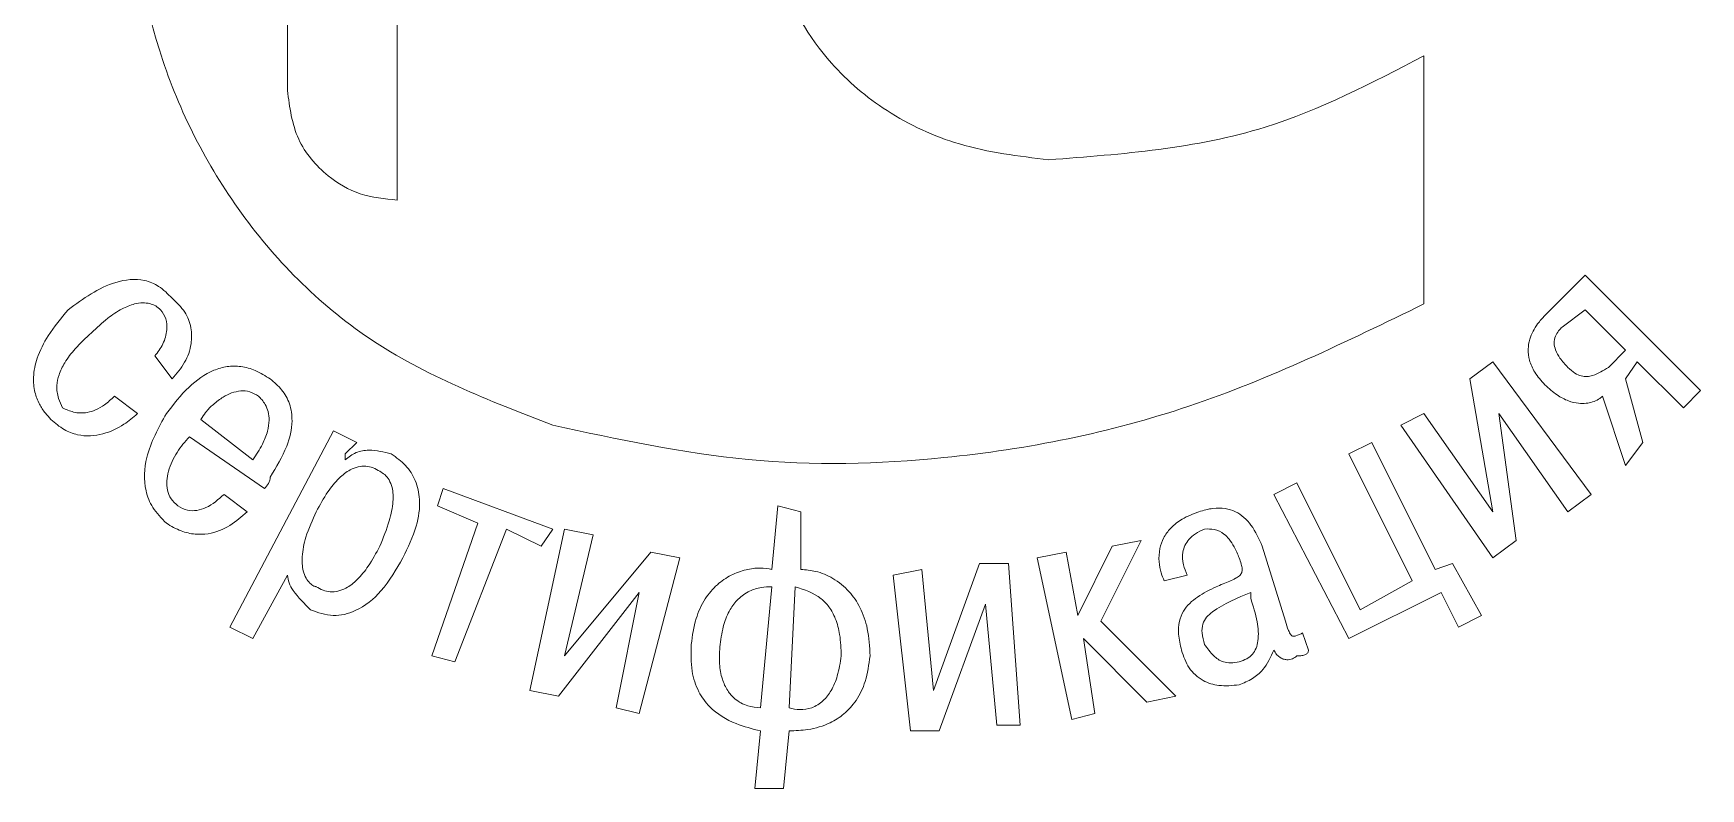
# Model space of a CAD drawing. Extents: x -644 to 1893, y -746 to 99.
# Drawn here: x 1394.69 to 1402.03, y -272.47 to -269.15 of the extents above; entities that cross this region are included whole.
import ezdxf

# ---------------------------------------------------------------- set-up
doc = ezdxf.new("R2010")
doc.units = 0

msp = doc.modelspace()

# ---------------------------------------------------------------- linework, layer by layer
at = {"color": 0, "lineweight": 15}
for p, q in [((1395.8057, -267.9997), (1395.8057, -269.3967)), ((1396.2883, -269.8793), (1396.2883, -267.9997)), ((1400.8095, -269.2443), (1400.8095, -270.3365)), ((1401.3429, -270.3873), (1401.5207, -270.2095)), ((1401.5207, -270.2095), (1402.0287, -270.7175)), ((1401.5207, -270.3619), (1401.4191, -270.4381)), ((1401.6985, -270.5397), (1401.5207, -270.3619)), ((1401.6223, -270.6159), (1401.6985, -270.5397)), ((1395.2977, -270.6667), (1395.2215, -270.5651)), ((1401.0127, -270.6667), (1401.1143, -270.5905)), ((1401.1143, -270.5905), (1401.5461, -271.1747)), ((1401.7493, -270.5905), (1401.6985, -270.6667)), ((1401.9525, -270.7937), (1401.7493, -270.5905)), ((1401.1143, -271.2509), (1401.0127, -270.6667)), ((1401.6985, -270.6667), (1401.7747, -270.9461)), ((1395.0437, -270.7429), (1395.1453, -270.8191)), ((1401.6985, -271.0477), (1401.5969, -270.7429)), ((1402.0287, -270.7175), (1401.9525, -270.7937)), ((1395.4247, -270.8445), (1395.6533, -271.0223)), ((1400.7079, -270.8699), (1400.8095, -270.8191)), ((1400.8095, -270.8191), (1401.1143, -271.2509)), ((1401.4445, -271.2509), (1401.1397, -270.8191)), ((1401.1397, -270.8191), (1401.2159, -271.3779)), ((1395.7041, -271.1493), (1395.3739, -270.9207)), ((1395.5517, -271.7589), (1396.0089, -270.8953)), ((1396.0089, -270.8953), (1396.1105, -270.9461)), ((1401.1143, -271.4541), (1400.7079, -270.8699)), ((1396.1105, -270.9461), (1396.0597, -270.9969)), ((1400.4793, -270.9969), (1400.5809, -270.9461)), ((1400.5809, -270.9461), (1400.8603, -271.5049)), ((1401.7747, -270.9461), (1401.6985, -271.0477)), ((1396.0597, -270.9969), (1396.0597, -271.0223)), ((1400.7587, -271.5557), (1400.4793, -270.9969)), ((1400.1491, -271.1747), (1400.2507, -271.1239)), ((1400.2507, -271.1239), (1400.5301, -271.6827)), ((1395.5263, -271.1747), (1395.6279, -271.2509)), ((1396.4661, -271.2255), (1396.4915, -271.1493)), ((1396.4915, -271.1493), (1396.9741, -271.3271)), ((1400.4793, -271.8097), (1400.1491, -271.1747)), ((1401.5461, -271.1747), (1401.4445, -271.2509)), ((1396.6439, -271.3017), (1396.4661, -271.2255)), ((1397.9393, -271.5049), (1397.9647, -271.2255)), ((1397.9647, -271.2255), (1398.0663, -271.2509)), ((1398.0663, -271.2509), (1398.0663, -271.5049)), ((1396.4407, -271.8859), (1396.6439, -271.3017)), ((1396.7709, -271.3271), (1396.5423, -271.9113)), ((1396.9233, -271.4033), (1396.7709, -271.3271)), ((1396.8725, -272.0383), (1397.0249, -271.3271)), ((1396.9741, -271.3271), (1396.9233, -271.4033)), ((1397.0249, -271.3271), (1397.1519, -271.3525)), ((1397.1519, -271.3525), (1397.0249, -271.8859)), ((1397.0249, -271.8859), (1397.4059, -271.4287)), ((1397.4059, -271.4287), (1397.5329, -271.4541)), ((1399.1077, -271.4541), (1399.2347, -271.4287)), ((1399.2347, -271.4287), (1399.2855, -271.7081)), ((1399.2855, -271.7081), (1399.4379, -271.4033)), ((1399.5649, -271.3779), (1399.3871, -271.7335)), ((1399.4379, -271.4033), (1399.5649, -271.3779)), ((1400.1999, -271.7335), (1400.0983, -271.4033)), ((1401.2159, -271.3779), (1401.1143, -271.4541)), ((1397.5329, -271.4541), (1397.3551, -272.1399)), ((1398.4727, -271.5303), (1398.5997, -271.5049)), ((1398.5997, -271.5049), (1398.6505, -272.0383)), ((1398.6505, -272.0383), (1398.8537, -271.4795)), ((1398.8537, -271.4795), (1398.9807, -271.4795)), ((1398.9807, -271.4795), (1399.0315, -272.1907)), ((1399.2601, -272.1653), (1399.1077, -271.4541)), ((1400.8603, -271.5049), (1400.9365, -271.4795)), ((1400.9365, -271.4795), (1401.0635, -271.7081)), ((1395.8057, -271.5303), (1395.6533, -271.8097)), ((1397.8885, -272.1145), (1397.9393, -271.5811)), ((1398.0409, -271.5811), (1398.0155, -272.1145)), ((1398.5489, -272.2161), (1398.4727, -271.5303)), ((1399.6665, -271.5557), (1399.7681, -271.5303)), ((1400.5301, -271.6827), (1400.7587, -271.5557)), ((1397.3551, -271.6065), (1396.9995, -272.0637)), ((1397.2535, -272.1145), (1397.3551, -271.6065)), ((1400.0475, -271.6065), (1400.0475, -271.6319)), ((1400.8857, -271.6065), (1400.4793, -271.8097)), ((1400.9619, -271.7589), (1400.8857, -271.6065)), ((1398.8791, -271.6573), (1398.6759, -272.2161)), ((1398.9299, -272.1907), (1398.8791, -271.6573)), ((1401.0635, -271.7081), (1400.9619, -271.7589)), ((1395.6533, -271.8097), (1395.5517, -271.7589)), ((1399.3871, -271.7335), (1399.7173, -272.0637)), ((1400.3015, -271.8605), (1400.2761, -271.7843)), ((1399.5903, -272.0891), (1399.3109, -271.8097)), ((1399.3109, -271.8097), (1399.3617, -272.1399)), ((1396.5423, -271.9113), (1396.4407, -271.8859)), ((1396.9995, -272.0637), (1396.8725, -272.0383)), ((1399.7173, -272.0637), (1399.5903, -272.0891)), ((1397.3551, -272.1399), (1397.2535, -272.1145)), ((1399.3617, -272.1399), (1399.2601, -272.1653)), ((1397.8631, -272.4701), (1397.8885, -272.2161)), ((1398.0155, -272.2161), (1397.9901, -272.4701)), ((1398.6759, -272.2161), (1398.5489, -272.2161)), ((1399.0315, -272.1907), (1398.9299, -272.1907)), ((1397.9901, -272.4701), (1397.8631, -272.4701))]:
    msp.add_line(p, q, dxfattribs=at)
for points, knots in [([(1396.9741, -270.8699), (1396.6932, -270.7616), (1396.1569, -270.555), (1395.5588, -269.9483), (1395.2039, -269.2333), (1395.0877, -268.4569), (1395.2039, -267.6804), (1395.5588, -266.9654), (1396.1569, -266.3587), (1396.6932, -266.1521), (1396.9741, -266.0439)], [0, 0, 0, 0, 0.137341, 0.262132, 0.381792, 0.5, 0.618208, 0.737868, 0.862659, 1, 1, 1, 1]), ([(1399.1585, -267.2123), (1398.9739, -267.2356), (1398.6282, -267.2792), (1398.2117, -267.5824), (1397.9636, -267.9837), (1397.8751, -268.4371), (1397.9442, -268.8936), (1398.1551, -269.258), (1398.4458, -269.5032), (1398.7756, -269.656), (1399.0254, -269.6857), (1399.1585, -269.7015)], [0, 0, 0, 0, 0.140488, 0.26311, 0.379539, 0.494687, 0.609639, 0.726215, 0.808291, 0.897887, 1, 1, 1, 1]), ([(1399.1585, -269.7015), (1399.4831, -269.6771), (1400.0654, -269.6333), (1400.5812, -269.3636), (1400.8095, -269.2443)], [0, 0, 0, 0, 0.5574333, 1, 1, 1, 1]), ([(1395.8057, -269.3967), (1395.8153, -269.4707), (1395.8339, -269.6146), (1395.9669, -269.771), (1396.1239, -269.8626), (1396.2333, -269.8737), (1396.2883, -269.8793)], [0, 0, 0, 0, 0.291575, 0.566822, 0.781953, 1, 1, 1, 1]), ([(1394.8405, -270.3619), (1394.9064, -270.313), (1395.0066, -270.2387), (1395.1583, -270.2216), (1395.2446, -270.2572), (1395.2791, -270.2922), (1395.2977, -270.3111)], [0, 0, 0, 0, 0.470046, 0.715869, 0.846791, 1, 1, 1, 1]), ([(1395.2469, -270.3619), (1395.2401, -270.3559), (1395.226, -270.3438), (1395.1986, -270.3334), (1395.1667, -270.3301), (1395.1247, -270.3366), (1395.0716, -270.3588), (1395.0072, -270.4019), (1394.9655, -270.4414), (1394.9421, -270.4635)], [0, 0, 0, 0, 0.076427, 0.156232, 0.244278, 0.346241, 0.513438, 0.727751, 1, 1, 1, 1]), ([(1395.2977, -270.3111), (1395.3181, -270.3303), (1395.3564, -270.3664), (1395.3845, -270.4394), (1395.3847, -270.5174), (1395.3567, -270.598), (1395.3178, -270.6433), (1395.2977, -270.6667)], [0, 0, 0, 0, 0.204776, 0.385576, 0.560504, 0.77354, 1, 1, 1, 1]), ([(1394.7643, -270.8445), (1394.7559, -270.8355), (1394.7366, -270.8151), (1394.7108, -270.7756), (1394.6903, -270.7223), (1394.6841, -270.6525), (1394.7026, -270.5663), (1394.7542, -270.464), (1394.8092, -270.3989), (1394.8405, -270.3619)], [0, 0, 0, 0, 0.067301, 0.15419, 0.256977, 0.377788, 0.533396, 0.734625, 1, 1, 1, 1]), ([(1395.2215, -270.5651), (1395.2347, -270.5483), (1395.2614, -270.5142), (1395.2761, -270.456), (1395.2746, -270.4008), (1395.256, -270.3746), (1395.2469, -270.3619)], [0, 0, 0, 0, 0.284356, 0.576855, 0.793512, 1, 1, 1, 1]), ([(1400.8095, -270.3365), (1400.4704, -270.5017), (1399.7996, -270.8284), (1398.7791, -271.0332), (1397.8267, -271.0552), (1397.2596, -270.9319), (1396.9741, -270.8699)], [0, 0, 0, 0, 0.284372, 0.562409, 0.779764, 1, 1, 1, 1]), ([(1401.3429, -270.6921), (1401.3269, -270.6743), (1401.2979, -270.6422), (1401.2733, -270.5872), (1401.2669, -270.5369), (1401.2764, -270.4809), (1401.3033, -270.4297), (1401.3318, -270.3992), (1401.3429, -270.3873)], [0, 0, 0, 0, 0.206468, 0.372017, 0.512542, 0.639111, 0.85879, 1, 1, 1, 1]), ([(1394.9421, -270.4635), (1394.9176, -270.4861), (1394.8742, -270.5262), (1394.8263, -270.5892), (1394.7991, -270.6444), (1394.7875, -270.6984), (1394.7937, -270.7493), (1394.8086, -270.7802), (1394.8151, -270.7937)], [0, 0, 0, 0, 0.2593241, 0.4587647, 0.6123692, 0.7337173, 0.8840301, 1, 1, 1, 1]), ([(1401.4191, -270.4381), (1401.4137, -270.4436), (1401.4019, -270.4556), (1401.3871, -270.4789), (1401.3816, -270.509), (1401.3896, -270.5426), (1401.4104, -270.5794), (1401.4321, -270.6025), (1401.4445, -270.6159)], [0, 0, 0, 0, 0.112087, 0.243879, 0.394383, 0.54164, 0.736234, 1, 1, 1, 1]), ([(1395.2723, -270.8191), (1395.3036, -270.7784), (1395.3619, -270.7028), (1395.4579, -270.6333), (1395.5398, -270.6093), (1395.6029, -270.6092), (1395.6686, -270.6276), (1395.7083, -270.6531), (1395.7295, -270.6667)], [0, 0, 0, 0, 0.280481, 0.521567, 0.632164, 0.742991, 0.862542, 1, 1, 1, 1]), ([(1401.4445, -270.6159), (1401.4543, -270.6248), (1401.4716, -270.6407), (1401.5012, -270.6545), (1401.5286, -270.6574), (1401.5708, -270.6478), (1401.6001, -270.6296), (1401.6223, -270.6159)], [0, 0, 0, 0, 0.198905, 0.353521, 0.484495, 0.608461, 1, 1, 1, 1]), ([(1395.7295, -270.6667), (1395.7474, -270.6818), (1395.7832, -270.7121), (1395.8193, -270.7766), (1395.8313, -270.8639), (1395.8032, -270.9779), (1395.7565, -271.0543), (1395.7295, -271.0985)], [0, 0, 0, 0, 0.144612, 0.288843, 0.446705, 0.680014, 1, 1, 1, 1]), ([(1401.5969, -270.7429), (1401.5913, -270.7475), (1401.5779, -270.7584), (1401.5528, -270.7687), (1401.523, -270.775), (1401.4869, -270.7748), (1401.4429, -270.7638), (1401.3915, -270.7366), (1401.3603, -270.708), (1401.3429, -270.6921)], [0, 0, 0, 0, 0.07611, 0.181164, 0.280834, 0.395668, 0.556503, 0.753381, 1, 1, 1, 1]), ([(1394.8151, -270.7937), (1394.831, -270.8009), (1394.8654, -270.8165), (1394.9176, -270.818), (1394.9638, -270.803), (1395.0047, -270.7791), (1395.0299, -270.7558), (1395.0437, -270.7429)], [0, 0, 0, 0, 0.205343, 0.444434, 0.595211, 0.776301, 1, 1, 1, 1]), ([(1395.6787, -270.7429), (1395.6661, -270.7352), (1395.642, -270.7205), (1395.5854, -270.7164), (1395.5289, -270.7391), (1395.48, -270.7765), (1395.4466, -270.8098), (1395.4313, -270.8341), (1395.4247, -270.8445)], [0, 0, 0, 0, 0.143067, 0.274454, 0.539996, 0.718927, 0.879634, 1, 1, 1, 1]), ([(1395.6533, -271.0223), (1395.6683, -270.9998), (1395.6947, -270.9602), (1395.7185, -270.9008), (1395.7265, -270.8515), (1395.7222, -270.8115), (1395.7098, -270.7808), (1395.6944, -270.7588), (1395.6834, -270.7476), (1395.6787, -270.7429)], [0, 0, 0, 0, 0.261283, 0.461799, 0.617058, 0.741022, 0.847915, 0.935242, 1, 1, 1, 1]), ([(1395.1453, -270.8191), (1395.1261, -270.8355), (1395.0809, -270.874), (1395.0088, -270.9069), (1394.9378, -270.9192), (1394.8788, -270.9144), (1394.8172, -270.8909), (1394.7828, -270.8607), (1394.7643, -270.8445)], [0, 0, 0, 0, 0.177511, 0.416436, 0.545756, 0.680866, 0.828243, 1, 1, 1, 1]), ([(1395.2723, -271.3017), (1395.2507, -271.2797), (1395.2104, -271.2387), (1395.1706, -271.1382), (1395.1795, -270.9867), (1395.2378, -270.8814), (1395.2723, -270.8191)], [0, 0, 0, 0, 0.173261, 0.323546, 0.59923, 1, 1, 1, 1]), ([(1395.3739, -270.9207), (1395.3547, -270.9429), (1395.3155, -270.9882), (1395.2838, -271.0569), (1395.2728, -271.1147), (1395.2753, -271.1565), (1395.2911, -271.1966), (1395.3121, -271.2156), (1395.3231, -271.2255)], [0, 0, 0, 0, 0.25284, 0.516013, 0.640277, 0.757929, 0.873918, 1, 1, 1, 1]), ([(1396.0597, -271.0223), (1396.075, -271.0104), (1396.1058, -270.9865), (1396.1793, -270.9751), (1396.2305, -270.9884), (1396.2629, -270.9969)], [0, 0, 0, 0, 0.26697, 0.535488, 1, 1, 1, 1]), ([(1396.2121, -271.0731), (1396.2025, -271.0674), (1396.1834, -271.0563), (1396.1503, -271.0492), (1396.1154, -271.052), (1396.074, -271.0684), (1396.0273, -271.1055), (1395.9769, -271.1684), (1395.9486, -271.2212), (1395.9327, -271.2509)], [0, 0, 0, 0, 0.088585, 0.174871, 0.264169, 0.363605, 0.52459, 0.732497, 1, 1, 1, 1]), ([(1396.2629, -270.9969), (1396.285, -271.0124), (1396.3288, -271.0433), (1396.3733, -271.1141), (1396.3934, -271.2076), (1396.3765, -271.3275), (1396.3363, -271.4085), (1396.3137, -271.4541)], [0, 0, 0, 0, 0.156384, 0.310028, 0.474509, 0.704906, 1, 1, 1, 1]), ([(1395.7295, -271.0985), (1395.7291, -271.1033), (1395.7283, -271.1132), (1395.7203, -271.1313), (1395.7105, -271.1422), (1395.7041, -271.1493)], [0, 0, 0, 0, 0.247039, 0.5124, 1, 1, 1, 1]), ([(1396.2121, -271.4033), (1396.2275, -271.3661), (1396.2539, -271.3024), (1396.2724, -271.2145), (1396.2706, -271.1523), (1396.2555, -271.1121), (1396.236, -271.0873), (1396.2197, -271.0776), (1396.2121, -271.0731)], [0, 0, 0, 0, 0.333909, 0.573615, 0.743051, 0.843411, 0.926738, 1, 1, 1, 1]), ([(1395.3231, -271.2255), (1395.3369, -271.2329), (1395.3631, -271.2471), (1395.4076, -271.2473), (1395.466, -271.2287), (1395.5014, -271.197), (1395.5263, -271.1747)], [0, 0, 0, 0, 0.203319, 0.385487, 0.566811, 1, 1, 1, 1]), ([(1395.6279, -271.2509), (1395.6039, -271.2724), (1395.5543, -271.3169), (1395.4721, -271.3495), (1395.3971, -271.3521), (1395.333, -271.3374), (1395.2936, -271.3142), (1395.2723, -271.3017)], [0, 0, 0, 0, 0.245191, 0.506392, 0.652276, 0.812965, 1, 1, 1, 1]), ([(1395.9327, -271.2509), (1395.9158, -271.2878), (1395.8867, -271.3513), (1395.868, -271.4406), (1395.8711, -271.5028), (1395.8856, -271.5419), (1395.9021, -271.5648), (1395.917, -271.5763), (1395.9274, -271.5805), (1395.9311, -271.5809), (1395.9327, -271.5811)], [0, 0, 0, 0, 0.332422, 0.571163, 0.740744, 0.835507, 0.909152, 0.969429, 0.986655, 1, 1, 1, 1]), ([(1399.8189, -271.2509), (1399.7939, -271.2605), (1399.7487, -271.278), (1399.6955, -271.3191), (1399.6622, -271.3645), (1399.6443, -271.4156), (1399.6418, -271.4686), (1399.6503, -271.5171), (1399.6617, -271.5441), (1399.6665, -271.5557)], [0, 0, 0, 0, 0.2041846, 0.3678358, 0.5053643, 0.6278601, 0.7761816, 0.9048353, 1, 1, 1, 1]), ([(1400.0983, -271.4033), (1400.084, -271.371), (1400.0574, -271.311), (1399.9952, -271.2529), (1399.9331, -271.2343), (1399.8773, -271.2342), (1399.8395, -271.245), (1399.8189, -271.2509)], [0, 0, 0, 0, 0.292362, 0.542855, 0.67483, 0.822853, 1, 1, 1, 1]), ([(1399.7681, -271.5303), (1399.7617, -271.5152), (1399.7481, -271.483), (1399.7454, -271.4368), (1399.7567, -271.3988), (1399.7752, -271.3707), (1399.8049, -271.3451), (1399.8303, -271.3334), (1399.8443, -271.3271)], [0, 0, 0, 0, 0.195698, 0.417998, 0.536531, 0.665895, 0.816236, 1, 1, 1, 1]), ([(1399.8443, -271.3271), (1399.8587, -271.327), (1399.8888, -271.3269), (1399.9273, -271.3444), (1399.9548, -271.3736), (1399.9775, -271.409), (1399.9898, -271.4378), (1399.9967, -271.4541)], [0, 0, 0, 0, 0.198709, 0.416739, 0.564165, 0.753629, 1, 1, 1, 1]), ([(1395.9327, -271.5811), (1395.9424, -271.5867), (1395.9615, -271.5979), (1395.9945, -271.6049), (1396.0295, -271.6022), (1396.0709, -271.5858), (1396.1176, -271.5486), (1396.168, -271.4857), (1396.1962, -271.433), (1396.2121, -271.4033)], [0, 0, 0, 0, 0.088584, 0.1748696, 0.2641659, 0.3636079, 0.5245799, 0.7325002, 1, 1, 1, 1]), ([(1396.3137, -271.4541), (1396.2848, -271.5048), (1396.2321, -271.5972), (1396.1221, -271.6879), (1396.0051, -271.7182), (1395.9404, -271.6947), (1395.9073, -271.6827)], [0, 0, 0, 0, 0.335107, 0.610532, 0.801379, 1, 1, 1, 1]), ([(1397.5837, -271.8351), (1397.5889, -271.7967), (1397.5984, -271.7266), (1397.6399, -271.6364), (1397.6943, -271.5715), (1397.7572, -271.5285), (1397.8224, -271.5051), (1397.8842, -271.4963), (1397.9221, -271.5022), (1397.9393, -271.5049)], [0, 0, 0, 0, 0.209589, 0.382688, 0.531623, 0.665053, 0.792217, 0.905427, 1, 1, 1, 1]), ([(1398.0663, -271.5049), (1398.0884, -271.5068), (1398.1375, -271.5111), (1398.2123, -271.5434), (1398.2804, -271.598), (1398.3321, -271.6754), (1398.3656, -271.7723), (1398.3692, -271.8456), (1398.3711, -271.8859)], [0, 0, 0, 0, 0.121694, 0.270689, 0.442028, 0.596672, 0.778377, 1, 1, 1, 1]), ([(1399.9967, -271.4541), (1399.9998, -271.4633), (1400.0052, -271.4793), (1400.0108, -271.501), (1400.0093, -271.52), (1399.9974, -271.5343), (1399.9787, -271.5457), (1399.9443, -271.5617), (1399.9153, -271.5731), (1399.8951, -271.5811)], [0, 0, 0, 0, 0.148049, 0.256468, 0.339264, 0.424707, 0.52746, 0.670623, 1, 1, 1, 1]), ([(1395.9073, -271.6827), (1395.8802, -271.6558), (1395.844, -271.6199), (1395.8106, -271.5658), (1395.8073, -271.5417), (1395.8057, -271.5303)], [0, 0, 0, 0, 0.612643, 0.817016, 1, 1, 1, 1]), ([(1397.9393, -271.5811), (1397.9236, -271.5817), (1397.8898, -271.5831), (1397.8372, -271.5992), (1397.7889, -271.633), (1397.7509, -271.6844), (1397.7231, -271.7524), (1397.7152, -271.8054), (1397.7107, -271.8351)], [0, 0, 0, 0, 0.12387, 0.266011, 0.42758, 0.578493, 0.764318, 1, 1, 1, 1]), ([(1398.2441, -271.8859), (1398.2431, -271.8544), (1398.2412, -271.7986), (1398.2224, -271.7249), (1398.194, -271.6709), (1398.1391, -271.6131), (1398.082, -271.5945), (1398.0409, -271.5811)], [0, 0, 0, 0, 0.234134, 0.416327, 0.561986, 0.68516, 1, 1, 1, 1]), ([(1399.8951, -271.5811), (1399.8671, -271.5949), (1399.813, -271.6216), (1399.7537, -271.6747), (1399.7302, -271.7357), (1399.7271, -271.7954), (1399.7371, -271.8372), (1399.7427, -271.8605)], [0, 0, 0, 0, 0.261931, 0.507098, 0.641831, 0.799897, 1, 1, 1, 1]), ([(1399.8443, -271.8351), (1399.8395, -271.8184), (1399.8311, -271.7893), (1399.8337, -271.7467), (1399.8514, -271.7139), (1399.9193, -271.6594), (1399.9889, -271.6306), (1400.0475, -271.6065)], [0, 0, 0, 0, 0.148016, 0.259807, 0.357065, 0.458758, 1, 1, 1, 1]), ([(1400.0475, -271.6319), (1400.0581, -271.6663), (1400.0769, -271.7271), (1400.0841, -271.8031), (1400.0728, -271.8516), (1400.056, -271.8797), (1400.0298, -271.9008), (1400.0082, -271.9076), (1399.9967, -271.9113)], [0, 0, 0, 0, 0.334133, 0.591011, 0.695453, 0.791333, 0.888976, 1, 1, 1, 1]), ([(1400.2761, -271.7843), (1400.2665, -271.7894), (1400.2547, -271.7957), (1400.2399, -271.7995), (1400.2336, -271.7995), (1400.2278, -271.797), (1400.2227, -271.7917), (1400.2181, -271.7835), (1400.2098, -271.764), (1400.2043, -271.7468), (1400.1999, -271.7335)], [0, 0, 0, 0, 0.268957, 0.327358, 0.375649, 0.420964, 0.479101, 0.554567, 0.653316, 1, 1, 1, 1]), ([(1397.8885, -272.2161), (1397.8525, -272.2068), (1397.7718, -272.1862), (1397.6736, -272.1278), (1397.6111, -272.0417), (1397.5805, -271.9463), (1397.5826, -271.8748), (1397.5837, -271.8351)], [0, 0, 0, 0, 0.2050304, 0.4587552, 0.608364, 0.7823413, 1, 1, 1, 1]), ([(1397.7107, -271.8351), (1397.7087, -271.8637), (1397.705, -271.9151), (1397.717, -271.9848), (1397.7407, -272.0376), (1397.7781, -272.0803), (1397.8291, -272.1091), (1397.8697, -272.1128), (1397.8885, -272.1145)], [0, 0, 0, 0, 0.22681, 0.406811, 0.55352, 0.679095, 0.851715, 1, 1, 1, 1]), ([(1399.7427, -271.8605), (1399.7518, -271.8876), (1399.7699, -271.9412), (1399.832, -271.9975), (1399.9124, -272.0217), (1399.9667, -272.016), (1399.9967, -272.0129)], [0, 0, 0, 0, 0.256887, 0.507505, 0.727686, 1, 1, 1, 1]), ([(1399.9967, -271.9113), (1399.984, -271.9138), (1399.961, -271.9182), (1399.9286, -271.9138), (1399.9033, -271.9022), (1399.8739, -271.8768), (1399.8567, -271.8526), (1399.8443, -271.8351)], [0, 0, 0, 0, 0.209155, 0.376518, 0.520825, 0.654002, 1, 1, 1, 1]), ([(1399.9967, -272.0129), (1400.0166, -272.0048), (1400.0552, -271.9891), (1400.1136, -271.94), (1400.1356, -271.8909), (1400.1491, -271.8605)], [0, 0, 0, 0, 0.287414, 0.558702, 1, 1, 1, 1]), ([(1400.1491, -271.8605), (1400.1528, -271.8669), (1400.1597, -271.8788), (1400.1744, -271.8921), (1400.1902, -271.9001), (1400.2094, -271.9037), (1400.2316, -271.9007), (1400.2444, -271.8908), (1400.2507, -271.8859)], [0, 0, 0, 0, 0.179259, 0.335233, 0.47629, 0.608687, 0.807077, 1, 1, 1, 1]), ([(1400.2507, -271.8859), (1400.2582, -271.8857), (1400.2711, -271.8853), (1400.2861, -271.8814), (1400.2944, -271.8763), (1400.2986, -271.8718), (1400.3011, -271.8664), (1400.3014, -271.8625), (1400.3015, -271.8605)], [0, 0, 0, 0, 0.353408, 0.616329, 0.721074, 0.814658, 0.904739, 1, 1, 1, 1]), ([(1398.0155, -272.1145), (1398.0311, -272.1181), (1398.0638, -272.1259), (1398.1177, -272.1163), (1398.1663, -272.0858), (1398.2041, -272.0357), (1398.2318, -271.9683), (1398.2397, -271.9155), (1398.2441, -271.8859)], [0, 0, 0, 0, 0.126957, 0.266512, 0.424359, 0.574173, 0.76123, 1, 1, 1, 1]), ([(1398.3711, -271.8859), (1398.366, -271.9238), (1398.3567, -271.9926), (1398.3152, -272.0804), (1398.2602, -272.1421), (1398.1879, -272.1875), (1398.1045, -272.2125), (1398.043, -272.215), (1398.0155, -272.2161)], [0, 0, 0, 0, 0.210512, 0.381263, 0.527648, 0.660389, 0.848633, 1, 1, 1, 1])]:
    msp.add_open_spline(points, degree=3, knots=knots, dxfattribs=at)

doc.saveas('drawing.dxf')
